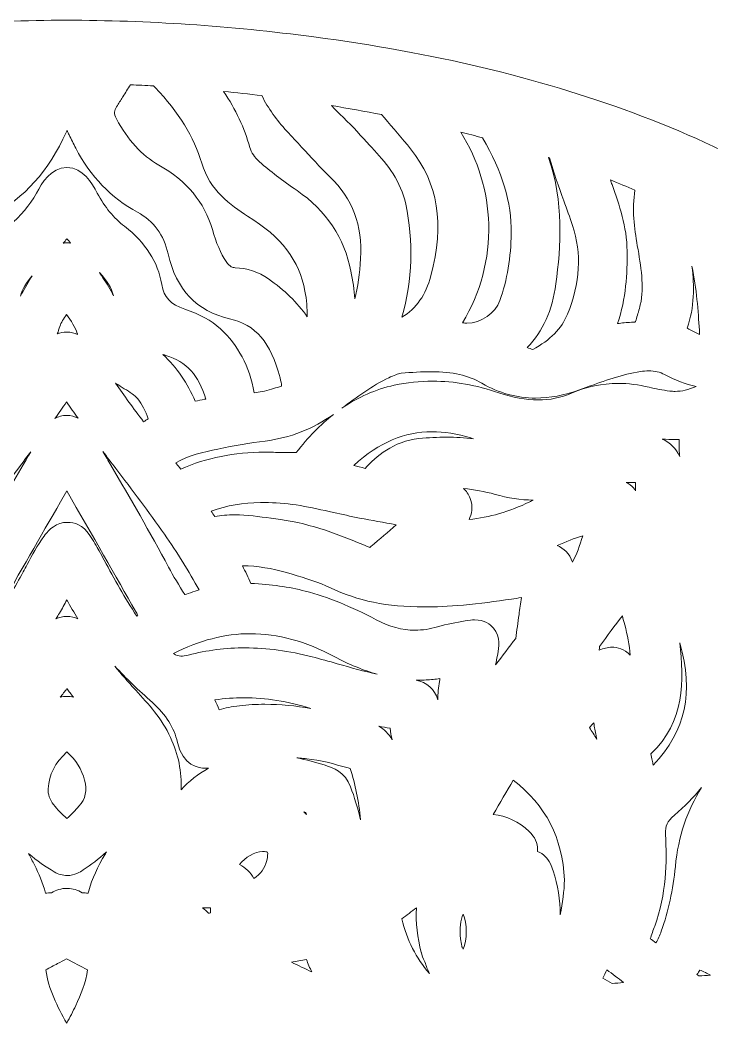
# Model space of a CAD drawing. Extents: x 180 to 9920, y -1894 to -106.
# Drawn here: x 5012 to 5434, y -732 to -112 of the extents above; entities that cross this region are included whole.
import ezdxf

# ---------------------------------------------------------------- set-up
doc = ezdxf.new("R2010")
doc.units = 0
doc.header["$MEASUREMENT"] = 0
doc.layers.add('Layer 1', color=7, linetype='Continuous')

msp = doc.modelspace()

# ---------------------------------------------------------------- linework, layer by layer
at = {"layer": 'Layer 1', "lineweight": 0}
for points, knots in [([(5869.77, -1123.46), (5866.35, -1116.81), (5859.62, -1116.31), (5856, -1116.04), (5796.11, -1111.58), (5749.32, -1083.61), (5712.96, -1030.51), (5697.6, -1008.09), (5685.64, -984.07), (5672.91, -955.42), (5687.32, -960.33), (5701.74, -962.81), (5715.93, -962.81), (5727.66, -962.81), (5739.51, -961.13), (5751.17, -957.82), (5765.04, -953.87), (5777.39, -946.03), (5787.86, -934.53), (5789.43, -932.8), (5794.21, -927.55), (5792.22, -920.27), (5790.9, -915.4), (5787.21, -912), (5781.27, -910.16), (5762.14, -904.22), (5746.45, -896.33), (5733.3, -886.04), (5714.83, -871.57), (5701.91, -851.79), (5693.8, -825.58), (5686.26, -801.17), (5683.36, -776.25), (5681.53, -755.1), (5679.26, -728.91), (5677.95, -702.11), (5676.69, -676.14), (5675.82, -658.3), (5674.92, -639.85), (5673.71, -621.67), (5668.73, -546.72), (5660.05, -484.73), (5646.4, -426.56), (5630.66, -359.51), (5594.55, -301.64), (5539.05, -254.56), (5497.68, -219.46), (5447.69, -191.33), (5386.23, -168.56), (5327.74, -146.9), (5263.94, -131.71), (5191.18, -122.12), (5139.98, -115.37), (5089.16, -111.94), (5040.09, -111.94), (5040.09, -111.94), (5039.85, -111.94), (5039.85, -111.94), (4990.83, -111.94), (4940.02, -115.37), (4888.82, -122.12), (4816.06, -131.71), (4752.26, -146.9), (4693.77, -168.56), (4632.31, -191.33), (4582.32, -219.46), (4540.95, -254.56), (4485.45, -301.64), (4449.34, -359.51), (4433.6, -426.56), (4419.95, -484.73), (4411.27, -546.72), (4406.29, -621.67), (4405.08, -639.85), (4404.18, -658.3), (4403.31, -676.2), (4402.05, -702.11), (4400.74, -728.91), (4398.47, -755.1), (4396.64, -776.25), (4393.74, -801.17), (4386.2, -825.58), (4378.09, -851.79), (4365.17, -871.57), (4346.7, -886.04), (4333.55, -896.33), (4317.86, -904.22), (4298.73, -910.16), (4292.79, -912), (4289.1, -915.4), (4287.78, -920.27), (4285.79, -927.56), (4290.57, -932.8), (4292.14, -934.53), (4302.61, -946.03), (4314.96, -953.87), (4328.83, -957.82), (4340.49, -961.13), (4352.34, -962.81), (4364.07, -962.81), (4378.26, -962.81), (4392.68, -960.33), (4407.09, -955.42), (4394.36, -984.07), (4382.4, -1008.09), (4367.04, -1030.51), (4330.68, -1083.61), (4283.89, -1111.58), (4224, -1116.04), (4220.38, -1116.31), (4213.65, -1116.81), (4210.23, -1123.46), (4206.81, -1130.13), (4210.36, -1135.93), (4212.26, -1139.05), (4240.78, -1185.76), (4284.88, -1209.45), (4343.35, -1209.45), (4343.35, -1209.45), (4344.11, -1209.45), (4344.11, -1209.45), (4369.67, -1209.36), (4394.18, -1203.81), (4418.5, -1192.55), (4417.61, -1194), (4416.71, -1195.44), (4415.82, -1196.87), (4400.92, -1220.64), (4382.43, -1248.12), (4358.32, -1271.67), (4332.26, -1297.13), (4304.68, -1313.18), (4274.01, -1320.74), (4270.68, -1321.57), (4267.29, -1322.26), (4263.37, -1323.07), (4261.39, -1323.47), (4259.33, -1323.89), (4257.13, -1324.36), (4252.05, -1325.44), (4248.26, -1329.65), (4247.7, -1334.82), (4247.15, -1339.99), (4249.96, -1344.9), (4254.7, -1347.04), (4283.77, -1360.14), (4313.38, -1367.75), (4345.24, -1370.3), (4355.33, -1371.11), (4365.39, -1371.52), (4375.13, -1371.52), (4422.27, -1371.52), (4464.63, -1362.41), (4504.08, -1343.73), (4493.12, -1366.87), (4478.27, -1389.12), (4458.98, -1411.39), (4433.15, -1441.2), (4405.72, -1462.4), (4375.13, -1476.18), (4366.24, -1480.18), (4356.55, -1483.49), (4344.63, -1486.59), (4339.67, -1487.87), (4336.08, -1492.17), (4335.68, -1497.27), (4335.28, -1502.38), (4338.18, -1507.18), (4342.87, -1509.21), (4370.13, -1521.02), (4398.32, -1527.54), (4429.05, -1529.12), (4435.78, -1529.47), (4442.53, -1529.64), (4449.11, -1529.64), (4492.42, -1529.64), (4533.5, -1521.97), (4571.51, -1506.82), (4565.87, -1516.83), (4561.06, -1527.13), (4556.31, -1537.61), (4544.63, -1563.31), (4528.16, -1580.8), (4505.94, -1591.07), (4494.05, -1596.57), (4481.62, -1601.01), (4467.96, -1604.64), (4465.49, -1605.29), (4463.01, -1605.94), (4460.26, -1606.66), (4460.26, -1606.66), (4455.91, -1607.81), (4455.91, -1607.81), (4451.07, -1609.08), (4447.5, -1613.28), (4447.02, -1618.26), (4446.54, -1623.24), (4449.24, -1628.05), (4453.75, -1630.22), (4454.33, -1630.5), (4454.79, -1630.73), (4455.19, -1630.93), (4456.03, -1631.35), (4456.82, -1631.74), (4457.77, -1632.12), (4470.83, -1637.31), (4482.8, -1641.37), (4494.35, -1644.54), (4524.5, -1652.81), (4554.17, -1657), (4582.56, -1657), (4621.57, -1657), (4659.57, -1649.09), (4695.5, -1633.49), (4737.04, -1615.46), (4770.14, -1589.37), (4794.13, -1555.81), (4793.48, -1570.17), (4789.6, -1585.05), (4782.09, -1602.13), (4762.39, -1646.97), (4730.77, -1685.73), (4688.15, -1717.29), (4688.15, -1717.29), (4687.91, -1717.45), (4687.91, -1717.45), (4686.41, -1718.43), (4682.89, -1720.73), (4680.69, -1725.59), (4678.99, -1729.33), (4679.3, -1733.62), (4681.53, -1737.07), (4683.75, -1740.5), (4687.52, -1742.55), (4691.65, -1742.55), (4746.38, -1742.4), (4794.12, -1735.03), (4837.6, -1720.04), (4876.72, -1706.55), (4911.23, -1687.39), (4942.7, -1661.65), (4942.15, -1687.88), (4944.63, -1714.05), (4950.11, -1739.67), (4961.55, -1793.18), (4985.49, -1838.64), (5021.28, -1874.79), (5023.92, -1877.46), (5026.57, -1879.89), (5029.38, -1882.47), (5029.38, -1882.47), (5030.46, -1883.46), (5030.46, -1883.46), (5031.68, -1885), (5033.26, -1886.22), (5035.07, -1887.02), (5036.18, -1887.51), (5037.36, -1887.82), (5038.57, -1887.96), (5039.09, -1888.02), (5039.61, -1888.06), (5040.13, -1888.06), (5041.79, -1888.06), (5043.41, -1887.72), (5044.94, -1887.05), (5046.8, -1886.24), (5048.41, -1884.98), (5049.64, -1883.38), (5049.64, -1883.38), (5050.62, -1882.47), (5050.62, -1882.47), (5053.43, -1879.89), (5056.08, -1877.46), (5058.72, -1874.79), (5094.51, -1838.65), (5118.45, -1793.18), (5129.89, -1739.67), (5135.37, -1714.05), (5137.85, -1687.87), (5137.3, -1661.65), (5168.77, -1687.39), (5203.28, -1706.55), (5242.4, -1720.04), (5285.88, -1735.03), (5333.62, -1742.4), (5388.39, -1742.55), (5392.48, -1742.55), (5396.25, -1740.5), (5398.47, -1737.07), (5400.7, -1733.62), (5401.01, -1729.33), (5399.32, -1725.6), (5397.11, -1720.73), (5393.59, -1718.43), (5392.09, -1717.45), (5392.09, -1717.45), (5391.9, -1717.33), (5391.9, -1717.33), (5349.23, -1685.72), (5317.61, -1646.97), (5297.91, -1602.13), (5290.4, -1585.05), (5286.52, -1570.17), (5285.87, -1555.81), (5309.86, -1589.37), (5342.96, -1615.46), (5384.5, -1633.49), (5420.43, -1649.09), (5458.43, -1657), (5497.44, -1657), (5525.83, -1657), (5555.5, -1652.81), (5585.65, -1644.54), (5597.2, -1641.37), (5609.17, -1637.31), (5622.22, -1632.12), (5623.18, -1631.74), (5623.97, -1631.35), (5624.82, -1630.92), (5625.21, -1630.73), (5625.67, -1630.5), (5626.26, -1630.22), (5630.76, -1628.05), (5633.46, -1623.24), (5632.98, -1618.26), (5632.5, -1613.28), (5628.93, -1609.08), (5624.09, -1607.81), (5624.09, -1607.81), (5619.73, -1606.66), (5619.73, -1606.66), (5616.99, -1605.94), (5614.51, -1605.29), (5612.04, -1604.64), (5598.38, -1601.01), (5585.95, -1596.57), (5574.06, -1591.07), (5551.84, -1580.8), (5535.37, -1563.32), (5523.69, -1537.61), (5518.94, -1527.13), (5514.13, -1516.83), (5508.49, -1506.82), (5546.5, -1521.97), (5587.58, -1529.64), (5630.89, -1529.64), (5637.47, -1529.64), (5644.22, -1529.47), (5650.95, -1529.12), (5681.68, -1527.54), (5709.87, -1521.02), (5737.13, -1509.21), (5741.82, -1507.18), (5744.72, -1502.38), (5744.32, -1497.27), (5743.92, -1492.17), (5740.33, -1487.87), (5735.37, -1486.59), (5723.45, -1483.49), (5713.76, -1480.18), (5704.87, -1476.18), (5674.28, -1462.4), (5646.85, -1441.2), (5621.02, -1411.39), (5601.73, -1389.12), (5586.88, -1366.87), (5575.92, -1343.74), (5615.37, -1362.41), (5657.73, -1371.52), (5704.87, -1371.52), (5714.61, -1371.52), (5724.67, -1371.11), (5734.76, -1370.3), (5766.62, -1367.75), (5796.23, -1360.14), (5825.3, -1347.04), (5830.04, -1344.9), (5832.85, -1339.99), (5832.3, -1334.82), (5831.74, -1329.65), (5827.95, -1325.44), (5822.87, -1324.36), (5820.67, -1323.89), (5818.61, -1323.47), (5816.63, -1323.06), (5812.71, -1322.26), (5809.32, -1321.57), (5805.99, -1320.74), (5775.32, -1313.18), (5747.74, -1297.13), (5721.68, -1271.67), (5697.57, -1248.12), (5679.08, -1220.64), (5664.18, -1196.87), (5663.29, -1195.44), (5662.39, -1194), (5661.5, -1192.55), (5685.82, -1203.81), (5710.33, -1209.36), (5735.9, -1209.45), (5735.9, -1209.45), (5736.67, -1209.45), (5736.67, -1209.45), (5795.12, -1209.45), (5839.22, -1185.76), (5867.74, -1139.05), (5869.64, -1135.93), (5873.19, -1130.13), (5869.77, -1123.46)], [0, 0, 0, 0, 1, 1, 1, 2, 2, 2, 3, 3, 3, 4, 4, 4, 5, 5, 5, 6, 6, 6, 7, 7, 7, 8, 8, 8, 9, 9, 9, 10, 10, 10, 11, 11, 11, 12, 12, 12, 13, 13, 13, 14, 14, 14, 15, 15, 15, 16, 16, 16, 17, 17, 17, 18, 18, 18, 19, 19, 19, 20, 20, 20, 21, 21, 21, 22, 22, 22, 23, 23, 23, 24, 24, 24, 25, 25, 25, 26, 26, 26, 27, 27, 27, 28, 28, 28, 29, 29, 29, 30, 30, 30, 31, 31, 31, 32, 32, 32, 33, 33, 33, 34, 34, 34, 35, 35, 35, 36, 36, 36, 37, 37, 37, 38, 38, 38, 39, 39, 39, 40, 40, 40, 41, 41, 41, 42, 42, 42, 43, 43, 43, 44, 44, 44, 45, 45, 45, 46, 46, 46, 47, 47, 47, 48, 48, 48, 49, 49, 49, 50, 50, 50, 51, 51, 51, 52, 52, 52, 53, 53, 53, 54, 54, 54, 55, 55, 55, 56, 56, 56, 57, 57, 57, 58, 58, 58, 59, 59, 59, 60, 60, 60, 61, 61, 61, 62, 62, 62, 63, 63, 63, 64, 64, 64, 65, 65, 65, 66, 66, 66, 67, 67, 67, 68, 68, 68, 69, 69, 69, 70, 70, 70, 71, 71, 71, 72, 72, 72, 73, 73, 73, 74, 74, 74, 75, 75, 75, 76, 76, 76, 77, 77, 77, 78, 78, 78, 79, 79, 79, 80, 80, 80, 81, 81, 81, 82, 82, 82, 83, 83, 83, 84, 84, 84, 85, 85, 85, 86, 86, 86, 87, 87, 87, 88, 88, 88, 89, 89, 89, 90, 90, 90, 91, 91, 91, 92, 92, 92, 93, 93, 93, 94, 94, 94, 95, 95, 95, 96, 96, 96, 97, 97, 97, 98, 98, 98, 99, 99, 99, 100, 100, 100, 101, 101, 101, 102, 102, 102, 103, 103, 103, 104, 104, 104, 105, 105, 105, 106, 106, 106, 107, 107, 107, 108, 108, 108, 109, 109, 109, 110, 110, 110, 111, 111, 111, 112, 112, 112, 113, 113, 113, 114, 114, 114, 115, 115, 115, 116, 116, 116, 117, 117, 117, 118, 118, 118, 119, 119, 119, 120, 120, 120, 121, 121, 121, 122, 122, 122, 123, 123, 123, 124, 124, 124, 125, 125, 125, 126, 126, 126, 127, 127, 127, 128, 128, 128, 129, 129, 129, 130, 130, 130, 131, 131, 131, 132, 132, 132, 133, 133, 133, 134, 134, 134, 135, 135, 135, 136, 136, 136, 136]), ([(5070.59, -164.79), (5071.81, -162.87), (5073.02, -160.93), (5074.23, -159), (5074.23, -159), (5074.38, -158.76), (5074.38, -158.76), (5075.9, -156.33), (5077.46, -153.84), (5079.04, -151.38), (5083.72, -151.59), (5088.44, -151.82), (5093.14, -152.09), (5093.47, -152.43), (5093.79, -152.78), (5094.12, -153.12), (5108.72, -168.4), (5117.8, -183.12), (5122.68, -199.44), (5127.58, -215.85), (5140.2, -225.32), (5150.65, -231.73), (5171.22, -244.35), (5182.35, -258.92), (5185.71, -277.58), (5186.67, -282.97), (5187.14, -288.21), (5187.11, -293.29), (5180.93, -284.57), (5173.02, -276.84), (5163.45, -270.18), (5157.3, -265.9), (5150.24, -263.52), (5143.06, -263.29), (5141.42, -263.24), (5139.88, -262.92), (5137.61, -259.55), (5134.18, -254.46), (5131.47, -248.26), (5129.09, -240.01), (5124.22, -223.14), (5113.52, -210.21), (5096.38, -200.5), (5085.83, -194.52), (5077.36, -185.25), (5070.5, -172.17), (5068.71, -168.76), (5069.06, -167.2), (5070.59, -164.79)], [0, 0, 0, 0, 1, 1, 1, 2, 2, 2, 3, 3, 3, 4, 4, 4, 5, 5, 5, 6, 6, 6, 7, 7, 7, 8, 8, 8, 9, 9, 9, 10, 10, 10, 11, 11, 11, 12, 12, 12, 13, 13, 13, 14, 14, 14, 15, 15, 15, 16, 16, 16, 16]), ([(5159.31, -158.01), (5163.24, -165.82), (5168.4, -173.11), (5174.66, -179.72), (5177.69, -182.92), (5180.73, -186.26), (5183.67, -189.5), (5189.15, -195.53), (5194.82, -201.76), (5200.93, -207.64), (5214.78, -220.98), (5220.92, -237.37), (5219.71, -257.75), (5219.16, -266.92), (5218.02, -275.08), (5216.25, -282.4), (5215.77, -276.94), (5214.97, -271.28), (5213.82, -265.41), (5209.9, -245.23), (5198.5, -228.17), (5180.86, -216.09), (5171.69, -209.81), (5164.42, -204.23), (5158, -198.55), (5154.84, -195.76), (5152.88, -192.86), (5152, -189.68), (5148.71, -177.83), (5143.43, -166.53), (5135.95, -155.43), (5143.75, -156.2), (5151.56, -157.06), (5159.31, -158.01)], [0, 0, 0, 0, 1, 1, 1, 2, 2, 2, 3, 3, 3, 4, 4, 4, 5, 5, 5, 6, 6, 6, 7, 7, 7, 8, 8, 8, 9, 9, 9, 10, 10, 10, 11, 11, 11, 11]), ([(5232.55, -169.62), (5232.55, -169.62), (5234.23, -171.58), (5234.23, -171.58), (5239.58, -177.78), (5245.1, -184.19), (5250.25, -190.6), (5267.15, -211.64), (5271.1, -236.33), (5262.67, -268.29), (5259.63, -279.81), (5253.81, -288.18), (5245.01, -293.61), (5251.38, -270.5), (5252.17, -247.28), (5247.33, -224.42), (5244.39, -210.51), (5235.99, -199.99), (5228.16, -191.53), (5226.59, -189.83), (5225.03, -188.12), (5223.47, -186.41), (5218.29, -180.74), (5212.94, -174.87), (5207.1, -169.37), (5205.25, -167.63), (5203.51, -165.88), (5201.87, -164.11), (5212.12, -165.8), (5222.39, -167.64), (5232.55, -169.62)], [0, 0, 0, 0, 1, 1, 1, 2, 2, 2, 3, 3, 3, 4, 4, 4, 5, 5, 5, 6, 6, 6, 7, 7, 7, 8, 8, 8, 9, 9, 9, 10, 10, 10, 10]), ([(5039.87, -180.19), (5039.99, -179.92), (5040.11, -179.65), (5040.23, -179.39), (5040.66, -180.27), (5041.09, -181.14), (5041.52, -182.02), (5042.83, -184.68), (5044.18, -187.43), (5045.59, -190.16), (5054.49, -207.41), (5067.2, -220.59), (5083.38, -229.34), (5093.19, -234.65), (5099.49, -243.24), (5102.08, -254.85), (5106.95, -276.61), (5119.59, -289.96), (5139.65, -294.52), (5155.62, -298.16), (5164.84, -308.94), (5170.47, -330.57), (5171, -332.61), (5171.41, -334.29), (5171.41, -335.68), (5170.77, -335.93), (5169.65, -336.31), (5167.67, -336.85), (5166.86, -337.08), (5166.06, -337.3), (5165.28, -337.53), (5161.26, -338.74), (5157.8, -339.47), (5154.63, -339.77), (5151.71, -323.49), (5144.93, -310.66), (5134, -300.66), (5128.3, -295.46), (5121.59, -291.76), (5112.23, -288.65), (5103.65, -285.81), (5099.44, -281.3), (5098.14, -273.55), (5095.82, -259.71), (5088.38, -248.07), (5075.39, -237.97), (5068.73, -232.78), (5063.43, -226.33), (5058.72, -217.68), (5055.33, -211.47), (5050.22, -202.08), (5040.19, -202.08), (5030.23, -202.08), (5025, -211.5), (5021.54, -217.74), (5017.36, -225.25), (5011.96, -231.66), (5005.02, -237.31), (4993.06, -247.06), (4985.19, -259.44), (4981.63, -274.11), (4979.75, -281.85), (4976.25, -285.61), (4968.73, -287.99), (4946.03, -295.16), (4931.44, -311.94), (4926.55, -336.51), (4926.55, -336.51), (4926.47, -336.89), (4926.47, -336.89), (4926.32, -337.62), (4926.15, -338.52), (4925.96, -339.42), (4925.02, -339.27), (4924.04, -339.09), (4923.09, -338.93), (4918.39, -338.11), (4913.59, -336.89), (4909.05, -335.65), (4908.91, -335.26), (4908.78, -334.62), (4908.93, -333.9), (4911.41, -321.78), (4916.36, -311.55), (4923.63, -303.47), (4928.28, -298.31), (4933.22, -295.31), (4938.32, -294.56), (4968.96, -290.03), (4975.88, -263.47), (4978.16, -254.74), (4981.45, -242.09), (4986.33, -234.94), (4994.46, -230.82), (5014.09, -220.9), (5028.94, -204.34), (5039.87, -180.19)], [0, 0, 0, 0, 1, 1, 1, 2, 2, 2, 3, 3, 3, 4, 4, 4, 5, 5, 5, 6, 6, 6, 7, 7, 7, 8, 8, 8, 9, 9, 9, 10, 10, 10, 11, 11, 11, 12, 12, 12, 13, 13, 13, 14, 14, 14, 15, 15, 15, 16, 16, 16, 17, 17, 17, 18, 18, 18, 19, 19, 19, 20, 20, 20, 21, 21, 21, 22, 22, 22, 23, 23, 23, 24, 24, 24, 25, 25, 25, 26, 26, 26, 27, 27, 27, 28, 28, 28, 29, 29, 29, 30, 30, 30, 31, 31, 31, 32, 32, 32, 32]), ([(5294.19, -183.81), (5306.47, -204.68), (5312.08, -223.27), (5311.8, -242.16), (5311.58, -256.9), (5309.26, -270.77), (5304.9, -283.36), (5302.22, -291.08), (5293.39, -297.14), (5284.71, -297.24), (5283.84, -297.17), (5282.95, -297.09), (5282.05, -296.99), (5293.09, -278.51), (5298.59, -257.83), (5298.02, -236.63), (5297.49, -216.71), (5291.63, -197.5), (5280.95, -180.37), (5285.42, -181.49), (5289.84, -182.64), (5294.19, -183.81)], [0, 0, 0, 0, 1, 1, 1, 2, 2, 2, 3, 3, 3, 4, 4, 4, 5, 5, 5, 6, 6, 6, 7, 7, 7, 7]), ([(5334.62, -195.87), (5334.78, -195.92), (5334.95, -195.98), (5335.11, -196.03), (5337.7, -205.07), (5340.87, -213.85), (5343.98, -222.45), (5345.76, -227.38), (5347.6, -232.48), (5349.26, -237.47), (5355, -254.67), (5353.97, -272.44), (5346.13, -291.77), (5342.59, -300.49), (5335.67, -307.53), (5324.96, -313.29), (5323.84, -312.95), (5322.7, -312.57), (5321.53, -312.16), (5331.14, -302.25), (5336.91, -289.39), (5339.09, -273.13), (5342.17, -250.16), (5343.97, -223.2), (5334.62, -195.87)], [0, 0, 0, 0, 1, 1, 1, 2, 2, 2, 3, 3, 3, 4, 4, 4, 5, 5, 5, 6, 6, 6, 7, 7, 7, 8, 8, 8, 8]), ([(5387.41, -215.85), (5385.56, -227.48), (5386.98, -238.99), (5388.87, -249.81), (5391.09, -262.54), (5393.19, -274.57), (5390.7, -286.07), (5390.41, -287.37), (5389.97, -288.83), (5389.49, -290.4), (5389.11, -291.66), (5388.72, -292.96), (5388.35, -294.35), (5387.98, -295.75), (5387.68, -296.3), (5387.56, -296.47), (5387.37, -296.54), (5386.74, -296.69), (5385.24, -296.69), (5382.29, -296.69), (5379.46, -297), (5376.77, -297.5), (5382, -282.17), (5382.73, -266.71), (5382.62, -253.1), (5382.5, -238.1), (5377.88, -225.06), (5373.4, -212.44), (5373.07, -211.51), (5372.73, -210.57), (5372.4, -209.62), (5377.47, -211.65), (5382.48, -213.73), (5387.41, -215.85)], [0, 0, 0, 0, 1, 1, 1, 2, 2, 2, 3, 3, 3, 4, 4, 4, 5, 5, 5, 6, 6, 6, 7, 7, 7, 8, 8, 8, 9, 9, 9, 10, 10, 10, 11, 11, 11, 11]), ([(5037.87, -248.27), (5038.66, -247.41), (5039.44, -246.52), (5040.21, -245.6), (5040.95, -246.51), (5041.71, -247.39), (5042.48, -248.25), (5041.74, -248.15), (5040.99, -248.1), (5040.23, -248.1), (5039.44, -248.1), (5038.65, -248.16), (5037.87, -248.27)], [0, 0, 0, 0, 1, 1, 1, 2, 2, 2, 3, 3, 3, 4, 4, 4, 4]), ([(5068.06, -279.18), (5066.01, -275.09), (5063.63, -271.54), (5061.33, -268.1), (5060.91, -267.47), (5060.49, -266.84), (5060.09, -266.23), (5064.5, -271.11), (5067.42, -275.39), (5068.7, -280.47), (5068.49, -280.04), (5068.28, -279.61), (5068.06, -279.18)], [0, 0, 0, 0, 1, 1, 1, 2, 2, 2, 3, 3, 3, 4, 4, 4, 4]), ([(5422.28, -262.4), (5425.15, -276.16), (5426.06, -290), (5426.81, -301.46), (5426.81, -301.46), (5426.91, -302.97), (5426.91, -302.97), (5426.93, -303.33), (5426.94, -303.72), (5426.96, -304.12), (5424.81, -303.1), (5422.62, -301.98), (5420.33, -300.8), (5420, -300.63), (5419.67, -300.46), (5419.34, -300.29), (5423.85, -287.27), (5423.79, -274.49), (5422.28, -262.4)], [0, 0, 0, 0, 1, 1, 1, 2, 2, 2, 3, 3, 3, 4, 4, 4, 5, 5, 5, 6, 6, 6, 6]), ([(5011.72, -280.65), (5012.74, -276.19), (5015.51, -272.27), (5019.01, -268.16), (5016.9, -271.94), (5014.67, -275.68), (5012.49, -279.35), (5012.23, -279.78), (5011.97, -280.21), (5011.72, -280.65)], [0, 0, 0, 0, 1, 1, 1, 2, 2, 2, 3, 3, 3, 3]), ([(5039.96, -291.93), (5042.83, -295.81), (5045.29, -299.6), (5046.52, -303.53), (5046.57, -303.71), (5046.63, -303.89), (5046.69, -304.07), (5044.73, -303.21), (5042.54, -302.69), (5040.08, -302.69), (5037.98, -302.69), (5036.07, -303.08), (5034.33, -303.73), (5034.9, -302.27), (5035.42, -300.75), (5035.89, -299.17), (5036.59, -296.83), (5038.1, -294.42), (5039.96, -291.93)], [0, 0, 0, 0, 1, 1, 1, 2, 2, 2, 3, 3, 3, 4, 4, 4, 5, 5, 5, 6, 6, 6, 6]), ([(5124.36, -343.74), (5122.49, -344.12), (5120.57, -344.51), (5118.61, -344.93), (5114.04, -333.99), (5107.37, -324.37), (5098.8, -316.34), (5099.43, -316.55), (5100.07, -316.76), (5100.71, -316.96), (5113.34, -320.8), (5120.91, -329.06), (5125.05, -343.6), (5124.82, -343.65), (5124.59, -343.7), (5124.36, -343.74)], [0, 0, 0, 0, 1, 1, 1, 2, 2, 2, 3, 3, 3, 4, 4, 4, 5, 5, 5, 5]), ([(5357.33, -336.6), (5368.76, -332.44), (5379.56, -328.52), (5390.77, -326.78), (5392.52, -326.51), (5394.21, -326.37), (5395.79, -326.37), (5399.48, -326.37), (5402.75, -327.13), (5405.52, -328.62), (5411.93, -332.1), (5418.39, -334.54), (5424.81, -335.92), (5420.24, -337.94), (5416, -338.93), (5411.92, -338.93), (5410.87, -338.93), (5409.8, -338.86), (5408.75, -338.73), (5404.23, -338.16), (5399.97, -337.39), (5396.08, -336.43), (5389.66, -334.84), (5383.28, -334.04), (5377.13, -334.04), (5367.42, -334.04), (5357.85, -336.04), (5348.7, -340), (5342.18, -342.81), (5335.49, -344.18), (5328.25, -344.18), (5320.79, -344.18), (5312.93, -342.73), (5304.22, -339.75), (5290.53, -335.06), (5276.92, -332.68), (5263.78, -332.68), (5255.92, -332.68), (5248.02, -333.53), (5240.3, -335.2), (5228.82, -337.69), (5218.26, -342.27), (5208.28, -349.19), (5217.44, -342.33), (5226.92, -335.43), (5236.94, -330.61), (5240.02, -329.13), (5242.54, -327.98), (5244.57, -327.83), (5250.91, -327.33), (5257.1, -326.88), (5263.1, -326.88), (5276.07, -326.88), (5285.56, -329.06), (5293.86, -333.93), (5304.15, -339.96), (5315.2, -343.03), (5326.7, -343.03), (5335.36, -343.03), (5344.15, -341.37), (5353.59, -337.96), (5353.59, -337.96), (5357.33, -336.6), (5357.33, -336.6)], [0, 0, 0, 0, 1, 1, 1, 2, 2, 2, 3, 3, 3, 4, 4, 4, 5, 5, 5, 6, 6, 6, 7, 7, 7, 8, 8, 8, 9, 9, 9, 10, 10, 10, 11, 11, 11, 12, 12, 12, 13, 13, 13, 14, 14, 14, 15, 15, 15, 16, 16, 16, 17, 17, 17, 18, 18, 18, 19, 19, 19, 20, 20, 20, 21, 21, 21, 21]), ([(5069.98, -333.85), (5071.78, -335.11), (5073.55, -336.21), (5075.28, -337.28), (5078.71, -339.4), (5081.66, -341.23), (5083.48, -343.52), (5086.2, -346.94), (5088.12, -350.85), (5089.95, -355.69), (5089.01, -356.29), (5088.06, -356.9), (5087.1, -357.53), (5080.82, -349.32), (5075.14, -341.47), (5069.98, -333.85)], [0, 0, 0, 0, 1, 1, 1, 2, 2, 2, 3, 3, 3, 4, 4, 4, 5, 5, 5, 5]), ([(5039.91, -345.37), (5042.25, -348.71), (5044.62, -352.02), (5047.01, -355.32), (5045.07, -354.28), (5042.79, -353.6), (5040.15, -353.6), (5037.3, -353.6), (5034.88, -354.39), (5032.85, -355.56), (5035.24, -352.18), (5037.59, -348.79), (5039.91, -345.37)], [0, 0, 0, 0, 1, 1, 1, 2, 2, 2, 3, 3, 3, 4, 4, 4, 4]), ([(5180.35, -376.33), (5179.6, -376.3), (5178.82, -376.29), (5177.97, -376.29), (5176.88, -376.29), (5175.8, -376.31), (5174.68, -376.34), (5173.78, -376.36), (5172.88, -376.38), (5171.96, -376.38), (5171.17, -376.38), (5170.5, -376.36), (5169.91, -376.33), (5166.89, -376.14), (5163.86, -376.05), (5160.9, -376.05), (5142.68, -376.05), (5125.5, -379.55), (5109.82, -386.44), (5109.82, -386.44), (5109.06, -385.49), (5109.06, -385.49), (5108.27, -384.52), (5107.48, -383.53), (5106.67, -382.53), (5114.71, -378.19), (5123.7, -375.94), (5132.36, -374.19), (5142.64, -372.11), (5152.13, -370.51), (5161.36, -369.31), (5176.64, -367.31), (5190.66, -361.85), (5203.08, -353.04), (5195.23, -359.24), (5187.72, -366.96), (5180.35, -376.33)], [0, 0, 0, 0, 1, 1, 1, 2, 2, 2, 3, 3, 3, 4, 4, 4, 5, 5, 5, 6, 6, 6, 7, 7, 7, 8, 8, 8, 9, 9, 9, 10, 10, 10, 11, 11, 11, 12, 12, 12, 12]), ([(5272.18, -366.92), (5266.75, -366.92), (5261.24, -367.21), (5255.35, -367.8), (5239.69, -369.36), (5229.11, -378.94), (5222.51, -386), (5222.49, -386.02), (5222.47, -386.04), (5222.45, -386.06), (5220.08, -385.32), (5217.76, -384.73), (5215.48, -384.19), (5231.48, -369.99), (5246.54, -363.57), (5263.33, -363.57), (5270.72, -363.57), (5278.72, -364.85), (5287.1, -367.39), (5287.66, -367.56), (5288.23, -367.73), (5288.8, -367.9), (5283.44, -367.24), (5277.93, -366.92), (5272.18, -366.92)], [0, 0, 0, 0, 1, 1, 1, 2, 2, 2, 3, 3, 3, 4, 4, 4, 5, 5, 5, 6, 6, 6, 7, 7, 7, 8, 8, 8, 8]), ([(5404.15, -368.14), (5406.8, -368.24), (5409.48, -368.29), (5412.18, -368.29), (5412.92, -368.29), (5413.66, -368.28), (5414.41, -368.27), (5414.42, -369.59), (5414.44, -370.82), (5414.46, -371.95), (5414.46, -371.95), (5414.46, -372.11), (5414.46, -372.11), (5414.47, -373.07), (5414.49, -373.94), (5414.49, -374.69), (5414.49, -375.01), (5414.5, -375.34), (5414.53, -375.65), (5414.61, -376.68), (5414.69, -377.68), (5414.76, -378.65), (5412.52, -373.83), (5409.04, -370.4), (5404.15, -368.14)], [0, 0, 0, 0, 1, 1, 1, 2, 2, 2, 3, 3, 3, 4, 4, 4, 5, 5, 5, 6, 6, 6, 7, 7, 7, 8, 8, 8, 8]), ([(5003.35, -395.37), (5003.35, -395.37), (5005.15, -393.01), (5005.15, -393.01), (5009.69, -387.05), (5013.97, -381.39), (5018.06, -375.89), (5016.54, -378.52), (5015.01, -381.15), (5013.47, -383.78), (4998.37, -409.69), (4982.79, -436.44), (4968.8, -463.83), (4965.7, -462.68), (4962.47, -461.51), (4959.17, -460.39), (4971.4, -437.31), (4987.62, -416.02), (5003.35, -395.37)], [0, 0, 0, 0, 1, 1, 1, 2, 2, 2, 3, 3, 3, 4, 4, 4, 5, 5, 5, 6, 6, 6, 6]), ([(5070.04, -386.06), (5080.01, -399.15), (5090.31, -412.69), (5099.83, -426.31), (5107.71, -437.6), (5114.8, -449.03), (5120.97, -460.39), (5118.5, -461.18), (5112.23, -463.18), (5112.23, -463.18), (5108.81, -457.68), (5105.29, -451.99), (5102.29, -446.36), (5091.06, -425.25), (5078.88, -404.38), (5067.06, -384.12), (5065.4, -381.28), (5063.75, -378.45), (5062.1, -375.61), (5064.75, -379.12), (5067.41, -382.61), (5070.04, -386.06)], [0, 0, 0, 0, 1, 1, 1, 2, 2, 2, 3, 3, 3, 4, 4, 4, 5, 5, 5, 6, 6, 6, 7, 7, 7, 7]), ([(5386.65, -398.17), (5385.36, -396.67), (5383.83, -395.48), (5382.06, -394.61), (5382.7, -394.59), (5383.34, -394.58), (5383.99, -394.58), (5385.18, -394.58), (5386.4, -394.61), (5387.61, -394.67), (5387.62, -394.67), (5387.63, -394.68), (5387.65, -394.68), (5387.77, -396.37), (5387.83, -398.07), (5387.83, -399.76), (5387.48, -399.22), (5387.09, -398.69), (5386.65, -398.17)], [0, 0, 0, 0, 1, 1, 1, 2, 2, 2, 3, 3, 3, 4, 4, 4, 5, 5, 5, 6, 6, 6, 6]), ([(5036.36, -406.43), (5036.36, -406.43), (5040.19, -399.8), (5040.19, -399.8), (5055.58, -426.7), (5070.53, -452.92), (5082.16, -473.32), (5082.6, -474.09), (5083.05, -474.98), (5083.52, -475.92), (5083.3, -476.06), (5083.08, -476.2), (5082.86, -476.35), (5075.63, -465.42), (5069.22, -453.61), (5062.99, -442.16), (5061.97, -440.28), (5060.94, -438.4), (5059.92, -436.52), (5058.33, -433.62), (5056.54, -430.6), (5054.29, -427.02), (5050.14, -420.42), (5044.54, -419.03), (5040.58, -419.03), (5040.03, -419.03), (5039.47, -419.06), (5038.9, -419.12), (5038.63, -419.14), (5038.37, -419.18), (5038.13, -419.22), (5031.53, -420.29), (5027.96, -425.15), (5026.25, -427.48), (5026.25, -427.48), (5026.1, -427.69), (5026.1, -427.69), (5021.98, -433.28), (5018.88, -439.11), (5015.89, -444.74), (5015.89, -444.74), (5015.82, -444.88), (5015.82, -444.88), (5015.04, -446.36), (5014.25, -447.84), (5013.45, -449.31), (5013.45, -449.31), (5012.55, -450.94), (5012.55, -450.94), (5007.5, -460.19), (5002.69, -468.99), (4996.81, -476.9), (4996.59, -476.76), (4996.38, -476.61), (4996.16, -476.46), (4996.94, -475.18), (4997.82, -473.71), (4998.78, -472.01), (5011.17, -450.12), (5023.96, -427.94), (5036.36, -406.43)], [0, 0, 0, 0, 1, 1, 1, 2, 2, 2, 3, 3, 3, 4, 4, 4, 5, 5, 5, 6, 6, 6, 7, 7, 7, 8, 8, 8, 9, 9, 9, 10, 10, 10, 11, 11, 11, 12, 12, 12, 13, 13, 13, 14, 14, 14, 15, 15, 15, 16, 16, 16, 17, 17, 17, 18, 18, 18, 19, 19, 19, 20, 20, 20, 20]), ([(5323.09, -406.47), (5310.62, -412.54), (5298.42, -416.1), (5286.03, -417.26), (5287.5, -414.05), (5288.69, -409.44), (5286.77, -404.37), (5285.78, -401.76), (5284.25, -399.79), (5282.57, -398.3), (5289.09, -398.92), (5295.55, -400.13), (5301.87, -401.92), (5309.67, -404.13), (5317.52, -405.32), (5325.22, -405.45), (5324.51, -405.78), (5323.8, -406.12), (5323.09, -406.47)], [0, 0, 0, 0, 1, 1, 1, 2, 2, 2, 3, 3, 3, 4, 4, 4, 5, 5, 5, 6, 6, 6, 6]), ([(5219.06, -416.39), (5226.5, -417.83), (5234.03, -419.17), (5241.38, -420.46), (5236.58, -424.83), (5231.48, -429.21), (5226.02, -433.87), (5225.71, -434.13), (5225.49, -434.29), (5225.35, -434.38), (5225.15, -434.33), (5224.84, -434.23), (5224.36, -434.03), (5207.01, -426.7), (5189.85, -419.9), (5170.71, -417.36), (5168.82, -417.11), (5166.92, -416.84), (5165.02, -416.56), (5165.02, -416.56), (5164.9, -416.54), (5164.9, -416.54), (5157.78, -415.51), (5150.42, -414.44), (5142.72, -414.44), (5138.43, -414.44), (5134.41, -414.78), (5130.56, -415.46), (5129.83, -414.39), (5129.09, -413.32), (5128.35, -412.26), (5138.09, -408.67), (5148, -406.91), (5158.44, -406.91), (5159.44, -406.91), (5160.46, -406.93), (5161.49, -406.96), (5161.58, -406.96), (5162.02, -406.97), (5162.06, -406.97), (5162.49, -406.96), (5162.92, -406.96), (5163.35, -406.96), (5176.22, -406.96), (5189.32, -409.89), (5203.18, -412.99), (5208.34, -414.15), (5213.67, -415.34), (5219.06, -416.39)], [0, 0, 0, 0, 1, 1, 1, 2, 2, 2, 3, 3, 3, 4, 4, 4, 5, 5, 5, 6, 6, 6, 7, 7, 7, 8, 8, 8, 9, 9, 9, 10, 10, 10, 11, 11, 11, 12, 12, 12, 13, 13, 13, 14, 14, 14, 15, 15, 15, 16, 16, 16, 16]), ([(5349.23, -443.4), (5347.46, -438.1), (5343.88, -434.86), (5339.83, -433.16), (5345.23, -430.78), (5350.44, -428.82), (5355.52, -427.26), (5353.74, -433.28), (5351.65, -438.61), (5349.23, -443.4)], [0, 0, 0, 0, 1, 1, 1, 2, 2, 2, 3, 3, 3, 3]), ([(5229.29, -478.61), (5213.83, -470.39), (5199.64, -464.67), (5185.92, -461.11), (5175.9, -458.51), (5164.99, -456.94), (5152.65, -456.34), (5150.99, -452.68), (5149.25, -449.11), (5147.55, -445.65), (5147.54, -445.61), (5147.52, -445.57), (5147.5, -445.53), (5156.73, -445.74), (5165.77, -447.16), (5174.42, -449.76), (5174.42, -449.76), (5177.9, -450.8), (5177.9, -450.8), (5185.89, -453.18), (5194.16, -455.64), (5201.27, -459.06), (5217.87, -467.05), (5236.01, -470.77), (5258.35, -470.77), (5265.54, -470.77), (5273.26, -470.39), (5282.64, -469.59), (5292.52, -468.74), (5302.33, -467.33), (5311.92, -465.94), (5313.92, -465.66), (5315.95, -465.36), (5317.99, -465.07), (5317.52, -468.54), (5317.03, -472), (5316.55, -475.41), (5315.87, -480.18), (5315.18, -485.09), (5314.54, -490.01), (5310.48, -495.27), (5306.4, -500.6), (5302.26, -506.09), (5302.64, -504.18), (5303, -502.28), (5303.35, -500.41), (5303.35, -500.41), (5303.53, -499.45), (5303.53, -499.45), (5304.2, -495.88), (5305.45, -489.23), (5300.92, -483.76), (5298.99, -481.44), (5295.42, -478.66), (5289.38, -478.66), (5287.79, -478.66), (5286.08, -478.84), (5283.68, -479.26), (5278.17, -480.23), (5272.48, -481.23), (5266.73, -482.92), (5262.11, -484.29), (5257.49, -484.98), (5253.03, -484.98), (5245.12, -484.98), (5237.36, -482.9), (5229.29, -478.61)], [0, 0, 0, 0, 1, 1, 1, 2, 2, 2, 3, 3, 3, 4, 4, 4, 5, 5, 5, 6, 6, 6, 7, 7, 7, 8, 8, 8, 9, 9, 9, 10, 10, 10, 11, 11, 11, 12, 12, 12, 13, 13, 13, 14, 14, 14, 15, 15, 15, 16, 16, 16, 17, 17, 17, 18, 18, 18, 19, 19, 19, 20, 20, 20, 21, 21, 21, 22, 22, 22, 22]), ([(5033.51, -478.01), (5034.23, -476.86), (5034.95, -475.7), (5035.65, -474.53), (5037.25, -471.84), (5038.74, -469.12), (5040.15, -466.41), (5042.35, -470.5), (5044.58, -474.36), (5046.88, -478.04), (5044.91, -477.11), (5042.68, -476.55), (5040.17, -476.55), (5037.67, -476.55), (5035.46, -477.1), (5033.51, -478.01)], [0, 0, 0, 0, 1, 1, 1, 2, 2, 2, 3, 3, 3, 4, 4, 4, 5, 5, 5, 5]), ([(5384.57, -500.36), (5380.92, -496.26), (5376.43, -495.42), (5373.36, -495.42), (5370.77, -495.42), (5368.23, -496.02), (5365.53, -497.3), (5365.61, -496.5), (5365.7, -495.71), (5365.8, -494.92), (5370.6, -488.28), (5375.21, -482.08), (5379.74, -476.2), (5380.15, -478.04), (5380.61, -479.89), (5381.14, -481.74), (5382.84, -487.77), (5383.99, -493.99), (5384.57, -500.36)], [0, 0, 0, 0, 1, 1, 1, 2, 2, 2, 3, 3, 3, 4, 4, 4, 5, 5, 5, 6, 6, 6, 6]), ([(5205.48, -505.5), (5200.44, -504.08), (5195.24, -502.6), (5190.03, -501.25), (5176.16, -497.63), (5162.43, -495.8), (5149.21, -495.8), (5137.38, -495.8), (5125.67, -497.27), (5114.38, -500.16), (5112.63, -500.61), (5111.15, -500.82), (5109.87, -500.82), (5108.37, -500.82), (5106.97, -500.53), (5105.32, -499.28), (5121, -491.21), (5136.79, -487.12), (5152.36, -487.12), (5169.1, -487.12), (5186.33, -491.82), (5203.55, -501.08), (5212.59, -505.94), (5221.35, -509.55), (5229.94, -511.95), (5221.9, -510.16), (5213.82, -507.87), (5205.48, -505.5)], [0, 0, 0, 0, 1, 1, 1, 2, 2, 2, 3, 3, 3, 4, 4, 4, 5, 5, 5, 6, 6, 6, 7, 7, 7, 8, 8, 8, 9, 9, 9, 9]), ([(5414.79, -492.64), (5423.48, -523.52), (5418.79, -545.92), (5398.58, -567.52), (5398.36, -566.52), (5398.13, -565.52), (5397.91, -564.5), (5397.64, -563.29), (5397.35, -562), (5397.04, -560.68), (5418.09, -541), (5417.4, -515.4), (5414.79, -492.64)], [0, 0, 0, 0, 1, 1, 1, 2, 2, 2, 3, 3, 3, 4, 4, 4, 4]), ([(5082.23, -521.66), (5082.23, -521.66), (5081.67, -521.05), (5081.67, -521.05), (5077.58, -516.6), (5073.43, -511.93), (5069.5, -506.96), (5076.28, -514.24), (5083.88, -521.63), (5092.47, -529.3), (5100.7, -536.65), (5105.7, -544.6), (5107.76, -553.61), (5111.04, -567.91), (5120.81, -569.46), (5124.86, -569.46), (5125.5, -569.46), (5126.14, -569.42), (5126.77, -569.35), (5120.44, -572.86), (5114.78, -577.34), (5110.02, -582.63), (5110.47, -571.58), (5108.31, -560.97), (5103.55, -550.64), (5098.18, -539.01), (5090.07, -530.19), (5082.23, -521.66)], [0, 0, 0, 0, 1, 1, 1, 2, 2, 2, 3, 3, 3, 4, 4, 4, 5, 5, 5, 6, 6, 6, 7, 7, 7, 8, 8, 8, 9, 9, 9, 9]), ([(5268.21, -514.58), (5268.1, -515.15), (5267.99, -515.74), (5267.89, -516.32), (5267.26, -520.02), (5266.92, -523.73), (5266.86, -527.48), (5265.06, -521.06), (5260.29, -516.71), (5253.59, -515.52), (5254.2, -515.53), (5254.81, -515.54), (5255.42, -515.54), (5258.28, -515.54), (5261.19, -515.4), (5264.07, -515.13), (5265.49, -514.99), (5266.87, -514.8), (5268.21, -514.58)], [0, 0, 0, 0, 1, 1, 1, 2, 2, 2, 3, 3, 3, 4, 4, 4, 5, 5, 5, 6, 6, 6, 6]), ([(5040.16, -520.69), (5041.47, -522.49), (5042.82, -524.24), (5044.2, -525.94), (5042.9, -525.62), (5041.56, -525.45), (5040.2, -525.45), (5038.72, -525.45), (5037.36, -525.65), (5036.08, -525.97), (5037.47, -524.26), (5038.84, -522.5), (5040.16, -520.69)], [0, 0, 0, 0, 1, 1, 1, 2, 2, 2, 3, 3, 3, 4, 4, 4, 4]), ([(5161.19, -530.29), (5155.95, -530.29), (5150.74, -530.58), (5145.7, -531.16), (5140.99, -531.71), (5136.98, -532.5), (5133.35, -533.65), (5132.5, -531.54), (5131.56, -529.54), (5130.58, -527.65), (5136.48, -526.74), (5142.46, -526.28), (5148.43, -526.28), (5161.53, -526.28), (5175.27, -528.49), (5189.29, -532.85), (5180.1, -531.26), (5170.72, -530.29), (5161.19, -530.29)], [0, 0, 0, 0, 1, 1, 1, 2, 2, 2, 3, 3, 3, 4, 4, 4, 5, 5, 5, 6, 6, 6, 6]), ([(5230.83, -543.75), (5233.1, -544.19), (5235.39, -544.6), (5237.69, -544.97), (5238.07, -547.34), (5238.49, -549.69), (5238.95, -552.03), (5236.94, -548.35), (5234.23, -545.58), (5230.83, -543.75)], [0, 0, 0, 0, 1, 1, 1, 2, 2, 2, 3, 3, 3, 3]), ([(5359.58, -544.57), (5360.45, -543.61), (5361.33, -542.65), (5362.22, -541.69), (5362.67, -544.3), (5363.14, -546.88), (5363.64, -549.44), (5363.78, -550.16), (5363.92, -550.88), (5364.06, -551.59), (5362.64, -549.21), (5361.15, -546.86), (5359.58, -544.57)], [0, 0, 0, 0, 1, 1, 1, 2, 2, 2, 3, 3, 3, 4, 4, 4, 4]), ([(5028.7, -582.1), (5029.26, -573.22), (5032.86, -566.09), (5040.22, -559.45), (5045.67, -564.37), (5049.28, -570.16), (5050.99, -576.72), (5052.65, -583.09), (5051.59, -588.01), (5047.55, -592.67), (5045.38, -595.17), (5042.94, -597.68), (5040.16, -600.26), (5037.17, -597.5), (5034.37, -594.69), (5032.04, -591.66), (5029.61, -588.5), (5028.54, -585.43), (5028.7, -582.1)], [0, 0, 0, 0, 1, 1, 1, 2, 2, 2, 3, 3, 3, 4, 4, 4, 5, 5, 5, 6, 6, 6, 6]), ([(5180.64, -563.03), (5181.27, -563.09), (5181.89, -563.15), (5182.51, -563.21), (5183.94, -563.35), (5185.37, -563.49), (5186.8, -563.63), (5195.1, -564.41), (5203.4, -566.77), (5212.18, -569.27), (5212.58, -569.38), (5212.97, -569.49), (5213.37, -569.6), (5216.53, -579.24), (5218.59, -589.45), (5219.69, -600.94), (5218.06, -593.73), (5215.83, -586.96), (5213.62, -580.8), (5210.32, -571.6), (5202.31, -568.99), (5198.47, -567.73), (5198.47, -567.73), (5198.11, -567.62), (5198.11, -567.62), (5192.37, -565.73), (5186.52, -564.2), (5180.64, -563.03)], [0, 0, 0, 0, 1, 1, 1, 2, 2, 2, 3, 3, 3, 4, 4, 4, 5, 5, 5, 6, 6, 6, 7, 7, 7, 8, 8, 8, 9, 9, 9, 9]), ([(5344.26, -637.69), (5344.15, -644.56), (5343.34, -651.57), (5341.8, -659.1), (5341.81, -649.93), (5340.35, -640.9), (5337.42, -632.11), (5336.95, -630.7), (5336.4, -629.28), (5335.8, -627.9), (5334.82, -625.66), (5333.46, -624.26), (5332.82, -623.62), (5331.47, -622.12), (5329.76, -621), (5327.88, -620.34), (5327.91, -619.96), (5327.93, -619.6), (5327.94, -619.25), (5328, -615.17), (5326.27, -611.42), (5322.82, -608.1), (5316.54, -602.07), (5308.8, -598.46), (5300.77, -597.77), (5304.91, -590.71), (5308.96, -583.64), (5312.94, -576.67), (5332.96, -592.07), (5343.22, -612.09), (5344.26, -637.69)], [0, 0, 0, 0, 1, 1, 1, 2, 2, 2, 3, 3, 3, 4, 4, 4, 5, 5, 5, 6, 6, 6, 7, 7, 7, 8, 8, 8, 9, 9, 9, 10, 10, 10, 10]), ([(5412.12, -629.47), (5410.71, -643.68), (5407.82, -656.99), (5403.53, -669.03), (5402.58, -671.71), (5401.49, -674.09), (5400.26, -676.19), (5398.95, -675.28), (5397.71, -674.39), (5396.81, -673.69), (5397.42, -671.57), (5398.66, -668.22), (5399.49, -665.99), (5406.69, -646.49), (5406.91, -626.7), (5406.17, -609.91), (5405.92, -604.25), (5406.87, -602.17), (5411.5, -598.21), (5417.82, -592.81), (5423.39, -587.15), (5428.19, -581.26), (5419.23, -595.13), (5413.95, -611), (5412.12, -629.47)], [0, 0, 0, 0, 1, 1, 1, 2, 2, 2, 3, 3, 3, 4, 4, 4, 5, 5, 5, 6, 6, 6, 7, 7, 7, 8, 8, 8, 8]), ([(5186.61, -597.7), (5186.13, -597.15), (5185.61, -596.64), (5185.05, -596.16), (5185.47, -596.24), (5185.88, -596.33), (5186.3, -596.42), (5186.31, -596.47), (5186.53, -597.38), (5186.61, -597.7)], [0, 0, 0, 0, 1, 1, 1, 2, 2, 2, 3, 3, 3, 3]), ([(5063.69, -621.72), (5058.83, -629.83), (5055.61, -637.03), (5053.54, -644.4), (5053.4, -644.87), (5053.28, -645.33), (5053.17, -645.8), (5051.93, -645.72), (5050.7, -645.65), (5049.48, -645.6), (5046.82, -643.91), (5043.77, -642.98), (5040.49, -642.9), (5040.49, -642.9), (5040.13, -642.9), (5040.11, -642.9), (5036.76, -642.9), (5033.59, -643.82), (5030.83, -645.58), (5029.57, -645.64), (5028.3, -645.71), (5027.02, -645.79), (5025.51, -639.33), (5022.85, -633.6), (5020.37, -628.59), (5019.21, -626.23), (5018, -623.91), (5016.78, -621.63), (5021.78, -626.05), (5027.2, -629.66), (5032.45, -632.81), (5034.9, -634.28), (5037.54, -635.02), (5040.29, -635.02), (5045.02, -635.02), (5048.3, -632.81), (5049.92, -631.72), (5050.02, -631.65), (5050.11, -631.58), (5050.2, -631.53), (5054.94, -628.54), (5059.51, -625.01), (5064.32, -620.63), (5064.1, -620.99), (5063.9, -621.36), (5063.69, -621.72)], [0, 0, 0, 0, 1, 1, 1, 2, 2, 2, 3, 3, 3, 4, 4, 4, 5, 5, 5, 6, 6, 6, 7, 7, 7, 8, 8, 8, 9, 9, 9, 10, 10, 10, 11, 11, 11, 12, 12, 12, 13, 13, 13, 14, 14, 14, 15, 15, 15, 15]), ([(5145.68, -628.28), (5149.2, -623.87), (5154.93, -620.41), (5159.67, -620.39), (5159.67, -620.39), (5159.79, -620.39), (5159.79, -620.39), (5161.39, -620.39), (5162.38, -620.59), (5162.87, -620.76), (5162.99, -621.49), (5163.02, -623.17), (5162.33, -625.93), (5161.15, -630.61), (5158.64, -634.14), (5154.42, -636.9), (5152.4, -633.12), (5149.5, -630.26), (5145.68, -628.28)], [0, 0, 0, 0, 1, 1, 1, 2, 2, 2, 3, 3, 3, 4, 4, 4, 5, 5, 5, 6, 6, 6, 6]), ([(5128.03, -657.86), (5127.59, -657.94), (5127.14, -658.02), (5126.7, -658.1), (5125.64, -656.89), (5124.45, -655.81), (5123.16, -654.88), (5123.98, -654.86), (5124.82, -654.85), (5125.67, -654.85), (5126.4, -654.85), (5127.16, -654.86), (5127.94, -654.87), (5128, -655.86), (5128.02, -656.86), (5128.03, -657.86)], [0, 0, 0, 0, 1, 1, 1, 2, 2, 2, 3, 3, 3, 4, 4, 4, 5, 5, 5, 5]), ([(5253.83, -654.73), (5253.34, -663.89), (5254.34, -673.03), (5256.83, -682.03), (5256.86, -682.14), (5256.88, -682.24), (5256.92, -682.39), (5257.21, -683.57), (5257.71, -685.66), (5259.04, -687.87), (5259.8, -690.33), (5260.7, -692.67), (5261.73, -694.89), (5253.67, -685.57), (5248.1, -674.55), (5244.83, -661.52), (5247.9, -659.36), (5250.9, -657.09), (5253.83, -654.73)], [0, 0, 0, 0, 1, 1, 1, 2, 2, 2, 3, 3, 3, 4, 4, 4, 5, 5, 5, 6, 6, 6, 6]), ([(5282.44, -680.12), (5282.23, -679.76), (5281.67, -678.75), (5281.6, -678.62), (5281.57, -678.47), (5281.54, -678.32), (5281.52, -678.16), (5281.25, -676.61), (5281, -675.14), (5280.86, -673.81), (5280.16, -667.2), (5280.64, -662.47), (5282.48, -658.66), (5284.92, -664.31), (5284.89, -674.4), (5282.44, -680.12)], [0, 0, 0, 0, 1, 1, 1, 2, 2, 2, 3, 3, 3, 4, 4, 4, 5, 5, 5, 5]), ([(5027.26, -692.75), (5029.65, -691.47), (5032.04, -690.2), (5034.43, -688.94), (5036.29, -687.95), (5038.14, -686.97), (5039.99, -685.98), (5044.48, -688.36), (5048.69, -690.56), (5052.78, -692.67), (5051.84, -700.49), (5048.64, -708.06), (5045.63, -714.47), (5043.87, -718.2), (5042.01, -721.81), (5040.04, -725.27), (5034.29, -715.43), (5029.02, -704.48), (5027.26, -692.75)], [0, 0, 0, 0, 1, 1, 1, 2, 2, 2, 3, 3, 3, 4, 4, 4, 5, 5, 5, 6, 6, 6, 6]), ([(5186.61, -686.34), (5187.55, -689.04), (5188.67, -691.58), (5189.9, -693.96), (5185.71, -692.06), (5181.55, -690.07), (5177.43, -688.04), (5180.51, -687.55), (5183.57, -686.98), (5186.61, -686.34)], [0, 0, 0, 0, 1, 1, 1, 2, 2, 2, 3, 3, 3, 3]), ([(5373.43, -701.15), (5371.61, -700.08), (5369.74, -699), (5367.8, -697.89), (5368.62, -696.18), (5369.41, -694.45), (5370.18, -692.7), (5373.65, -695.26), (5377.11, -697.86), (5380.51, -700.42), (5378.05, -700.67), (5375.68, -700.92), (5373.43, -701.15)], [0, 0, 0, 0, 1, 1, 1, 2, 2, 2, 3, 3, 3, 4, 4, 4, 4]), ([(5426.37, -696.45), (5426.02, -696.17), (5425.67, -695.89), (5425.32, -695.6), (5425.9, -694.67), (5426.46, -693.76), (5427.02, -692.86), (5429.4, -693.83), (5431.58, -694.89), (5433.57, -696.03), (5431.21, -696.16), (5428.82, -696.3), (5426.37, -696.45)], [0, 0, 0, 0, 1, 1, 1, 2, 2, 2, 3, 3, 3, 4, 4, 4, 4])]:
    msp.add_open_spline(points, degree=3, knots=knots, dxfattribs=at)

doc.saveas('drawing.dxf')
